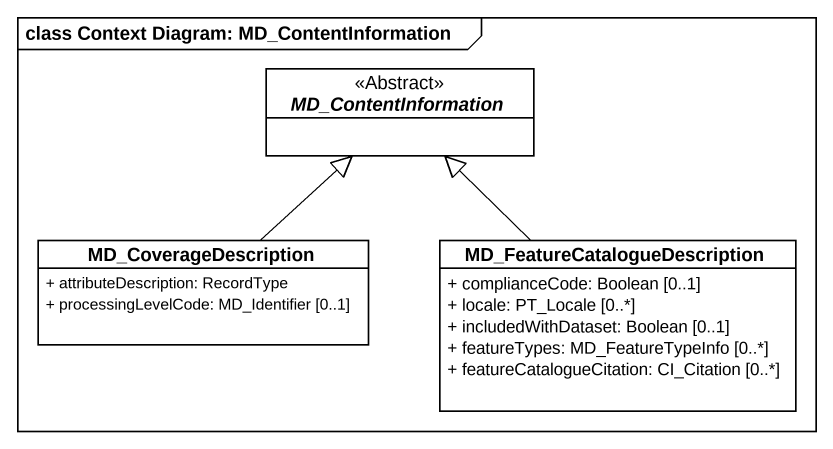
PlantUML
@startuml
mainframe class Context Diagram: MD_ContentInformation
hide circle
hide empty members
skinparam classAttributeIconSize 0
abstract class MD_ContentInformation <<Abstract>> #FFFFFF
class MD_CoverageDescription #FFFFFF {
  + attributeDescription: RecordType
  + processingLevelCode: MD_Identifier [0..1]
}
class "MD_FeatureCatalogueDescription" as MD_FeatureCatalogueDescripti #FFFFFF {
  + complianceCode: Boolean [0..1]
  + locale: PT_Locale [0..*]
  + includedWithDataset: Boolean [0..1]
  + featureTypes: MD_FeatureTypeInfo [0..*]
  + featureCatalogueCitation: CI_Citation [0..*]
}
MD_CoverageDescription -up-|> MD_ContentInformation
MD_FeatureCatalogueDescripti -up-|> MD_ContentInformation
@enduml
